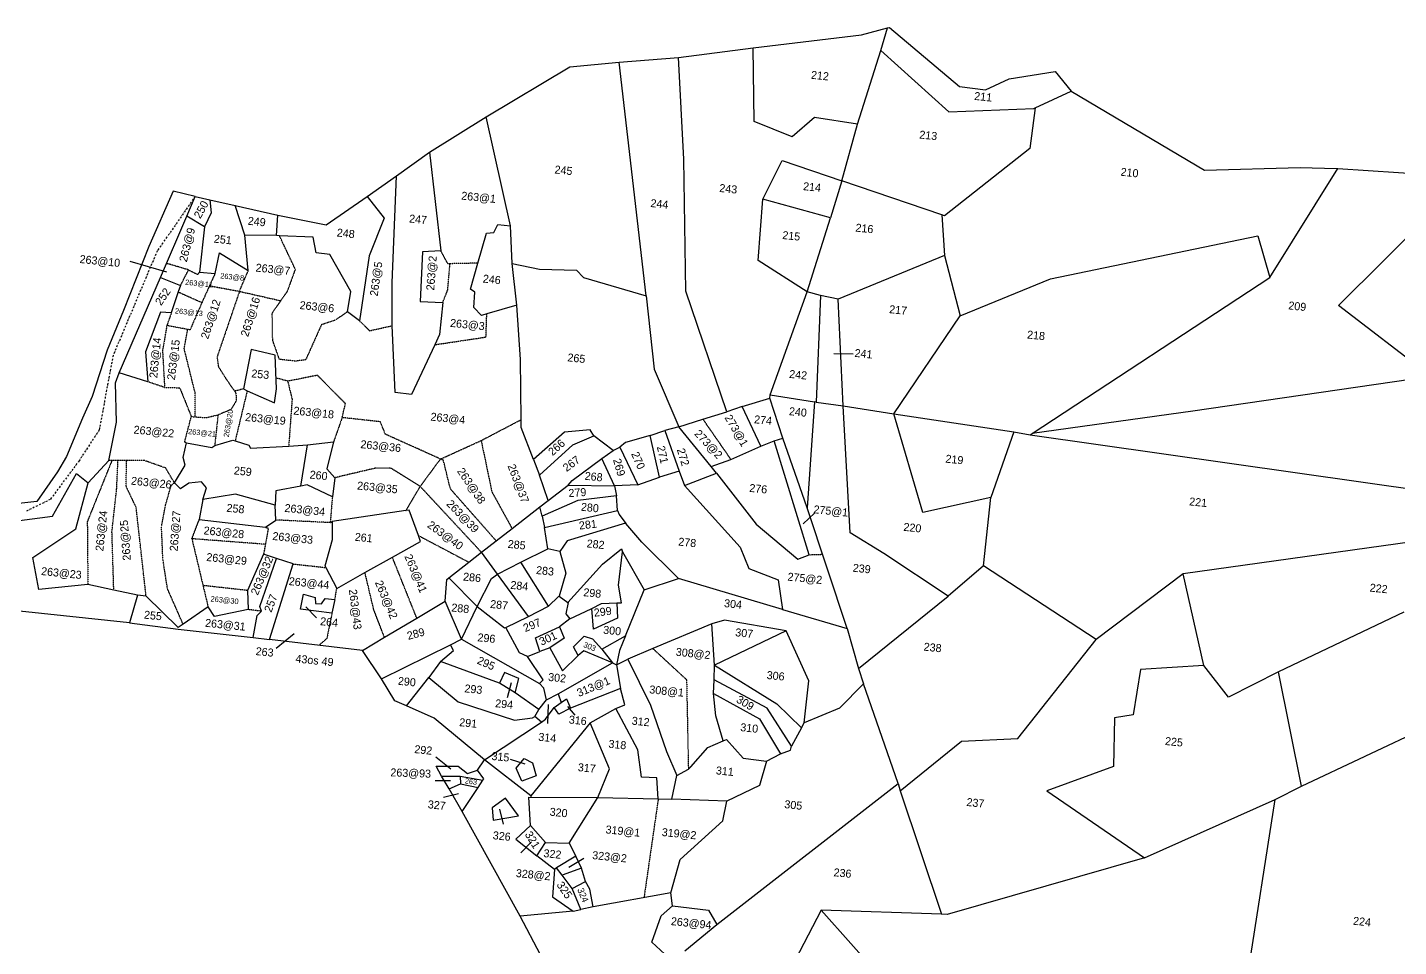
# Model space of a CAD drawing. Header units: metres. Extents: x 313667 to 316839, y 1915439 to 1918152.
# Drawn here: x 314563 to 315764, y 1917347 to 1918152 of the extents above; entities that cross this region are included whole.
import ezdxf

# ---------------------------------------------------------------- set-up
doc = ezdxf.new("R2010")
doc.units = ezdxf.units.M
doc.header["$LTSCALE"] = 0.3
doc.linetypes.add('DASHDOT', pattern=[1, 0.5, -0.25, 0, -0.25])
doc.linetypes.add('DASHED', pattern=[0.75, 0.5, -0.25])
doc.layers.get('0').update_dxf_attribs({"linetype": 'CONTINUOUS'})
for name, color, linetype in [('POLY_PARCEL', 6, 'CONTINUOUS'), ('POLY_SUBPARCEL', 6, 'DASHED'), ('POLY_WATER', 4, 'CONTINUOUS'), ('TEXT_PARCEL', 7, 'CONTINUOUS'), ('V_BOUND_LINE', 7, 'CONTINUOUS'), ('V_BOUND_STREAM_LINE', 7, 'DASHDOT')]:
    doc.layers.add(name, color=color, linetype=linetype)
doc.styles.add('TEXT_MAP', font='')
doc.styles.get('TEXT_MAP').set_extended_font_data('Kruti Dev 050')
doc.dimstyles.get("Standard").update_dxf_attribs({"dimtxt": 0.18, "dimasz": 0.18, "dimexe": 0.18, "dimexo": 0.0625, "dimgap": 0.09, "dimtad": 0, "dimtih": 1, "dimtoh": 1, "dimdec": 4, "dimzin": 0, "dimdsep": 46, "dimtxsty": 'Standard', "dimcen": 0.09, "dimadec": 0, "dimazin": 0, "dimtfac": 1, "dimtdec": 4, "dimtofl": 0, "dimtmove": 0, "dimatfit": 3, "dimfxl": 1, "dimtolj": 1, "dimtzin": 0, "dimarcsym": 0})

msp = doc.modelspace()

# ---------------------------------------------------------------- linework, layer by layer
at = {"layer": 'POLY_PARCEL'}
for p, q in [((315310.4, 1918132.1), (315316.3, 1918151.8)), ((315199.5, 1918069.7), (315198.5, 1918134.2)), ((315289.9, 1918067.4), (315310.4, 1918132.1)), ((315310.4, 1918132.1), (315369.9, 1918078.2)), ((315104.7, 1917917.1), (315081.1, 1918121.7)), ((315137.8, 1918036.8), (315133, 1918126)), ((315445.5, 1918081.7), (315477, 1918096.4)), ((315369.9, 1918078.2), (315444.3, 1918081.2)), ((315445.5, 1918081.7), (315440.9, 1918046.2)), ((315444.3, 1918081.2), (315445.5, 1918081.7)), ((314986, 1917978.4), (314964.6, 1918073.8)), ((315232.8, 1918056.3), (315199.5, 1918069.7)), ((315252.3, 1918073.3), (315232.8, 1918056.3)), ((315289.9, 1918067.4), (315252.3, 1918073.3)), ((315276.3, 1918017.8), (315289.9, 1918067.4)), ((315440.9, 1918046.2), (315366.1, 1917987.3)), ((314915, 1918043), (314924.9, 1917956.7)), ((315139.6, 1917921.4), (315137.8, 1918036.8)), ((315207.1, 1918001.7), (315224, 1918035.7)), ((315224, 1918035.7), (315276.3, 1918017.8)), ((314882.3, 1917928.5), (314886.1, 1918022.3)), ((315651.2, 1917933.3), (315710.7, 1918028.6)), ((315711.2, 1917908.8), (315824.5, 1918021.2)), ((315276.3, 1918017.8), (315266.3, 1917985.5)), ((315363.9, 1917988), (315276.3, 1918017.8)), ((314722.6, 1918001.3), (314723.7, 1917990)), ((314753.2, 1917970.4), (314744.7, 1917996.2)), ((314860.4, 1918004.2), (314875.4, 1917985.1)), ((315202.9, 1917948.1), (315207.1, 1918001.7)), ((315266.3, 1917985.5), (315207.1, 1918001.7)), ((314718, 1917977.6), (314702.4, 1917986.8)), ((314723.7, 1917990), (314718, 1917977.6)), ((314781, 1917969.9), (314782.3, 1917987.7)), ((314875.4, 1917985.1), (314862.3, 1917952.3)), ((315245.7, 1917920.6), (315266.3, 1917985.5)), ((315363.9, 1917988), (315366.2, 1917952.5)), ((315366.1, 1917987.3), (315363.9, 1917988)), ((314718, 1917977.6), (314713.5, 1917937.9)), ((314957.4, 1917945.8), (314965.1, 1917972.2)), ((314965.1, 1917972.2), (314971.4, 1917972.5)), ((314971.4, 1917972.5), (314974.8, 1917979.7)), ((314974.8, 1917979.7), (314986, 1917978.4)), ((314987.5, 1917945.6), (314986, 1917978.4)), ((314756.3, 1917939.3), (314753.2, 1917970.4)), ((314781, 1917969.9), (314753.2, 1917970.4)), ((314783.6, 1917969.8), (314781, 1917969.9)), ((314813.2, 1917968.6), (314783.6, 1917969.8)), ((314815.7, 1917954.9), (314813.2, 1917968.6)), ((315459, 1917932.1), (315640.5, 1917969.8)), ((315640.5, 1917969.8), (315651.2, 1917933.3)), ((314727.2, 1917936.7), (314731.1, 1917954.9)), ((314731.1, 1917954.9), (314756.3, 1917939.3)), ((314827.8, 1917953.5), (314815.7, 1917954.9)), ((314846, 1917920.9), (314827.8, 1917953.5)), ((314862.3, 1917952.3), (314853.8, 1917895.2)), ((314908.8, 1917955.7), (314907, 1917912.1)), ((314924.9, 1917956.7), (314908.8, 1917955.7)), ((315366.2, 1917952.5), (315273.1, 1917914.2)), ((315366.2, 1917952.5), (315379.7, 1917899.6)), ((314713.5, 1917937.9), (314727.2, 1917936.7)), ((314950.8, 1917923.1), (314957.4, 1917945.8)), ((314987.5, 1917945.6), (315011.4, 1917940.4)), ((314991.4, 1917909.1), (314987.5, 1917945.6)), ((315011.4, 1917940.4), (315043.9, 1917939.7)), ((315043.9, 1917939.7), (315050, 1917933.3)), ((315245.7, 1917920.6), (315202.9, 1917948.1)), ((314679.3, 1917933.3), (314696.9, 1917926.1)), ((314696.9, 1917926.1), (314695, 1917920.6)), ((314882.4, 1917891.1), (314882.3, 1917928.5)), ((315050, 1917933.3), (315104.7, 1917917.1)), ((315379.7, 1917899.6), (315459, 1917932.1)), ((315442.8, 1917796.7), (315651.2, 1917933.3)), ((314695, 1917920.6), (314688.9, 1917902.2)), ((314843.1, 1917903.2), (314846, 1917920.9)), ((314954.8, 1917920.4), (314950.8, 1917923.1)), ((314953.8, 1917907), (314954.8, 1917920.4)), ((315104.7, 1917917.1), (315111.8, 1917852.9)), ((315175.5, 1917815.5), (315139.6, 1917921.4)), ((315213.5, 1917830.5), (315245.7, 1917920.6)), ((315257.4, 1917917.4), (315245.7, 1917920.6)), ((315257.4, 1917917.4), (315253.6, 1917824.1)), ((315273.1, 1917914.2), (315257.4, 1917917.4)), ((315277.3, 1917820.8), (315273.1, 1917914.2)), ((314679.3, 1917902.9), (314666.2, 1917868.2)), ((314688.9, 1917902.2), (314679.3, 1917902.9)), ((314853.8, 1917895.2), (314843.1, 1917903.2)), ((314907, 1917912.1), (314926.6, 1917911.3)), ((314926.6, 1917911.3), (314923.8, 1917883.3)), ((314960.5, 1917899.9), (314953.8, 1917907)), ((314965.2, 1917901.3), (314960.5, 1917899.9)), ((314991.4, 1917909.1), (314965.2, 1917901.3)), ((314994.7, 1917861.4), (314991.4, 1917909.1)), ((315792.1, 1917846.5), (315711.2, 1917908.8)), ((314885.1, 1917832.5), (314882.4, 1917891.1)), ((315321.7, 1917814), (315379.7, 1917899.6)), ((314923.8, 1917883.3), (314919.7, 1917874.4)), ((314666.2, 1917868.2), (314668.4, 1917841.9)), ((314758.7, 1917870.3), (314752.1, 1917835.7)), ((314779.9, 1917865.3), (314758.7, 1917870.3)), ((314780.9, 1917835.9), (314779.9, 1917865.3)), ((314919.7, 1917874.4), (314899.4, 1917830.8)), ((314995.3, 1917808.8), (314994.7, 1917861.4)), ((315111.8, 1917852.9), (315133.4, 1917802.6)), ((314668.4, 1917841.9), (314643.2, 1917849.9)), ((315792.1, 1917846.5), (315583.7, 1917816.1)), ((314752.1, 1917835.7), (314755.4, 1917834.1)), ((314755.4, 1917834.1), (314779.3, 1917823.4)), ((314779.3, 1917823.4), (314780.9, 1917835.9)), ((314899.4, 1917830.8), (314885.1, 1917832.5)), ((315213.2, 1917827.5), (315213.5, 1917830.5)), ((315213.5, 1917830.5), (315252.2, 1917824.4)), ((315189, 1917820.2), (315175.5, 1917815.5)), ((315189, 1917820.2), (315213.2, 1917827.5)), ((315205.2, 1917785.7), (315189, 1917820.2)), ((315224.5, 1917792.6), (315213.2, 1917827.5)), ((315252.2, 1917824.4), (315245.9, 1917731.5)), ((315253.6, 1917824.1), (315252.2, 1917824.4)), ((315253.6, 1917824.1), (315277.3, 1917820.8)), ((315283.4, 1917709.6), (315277.3, 1917820.8)), ((315277.3, 1917820.8), (315321.7, 1917814)), ((315583.7, 1917816.1), (315442.8, 1917796.7)), ((314995.3, 1917801.8), (314995.3, 1917808.8)), ((315133.4, 1917802.6), (315154.5, 1917809.1)), ((315154.5, 1917809.1), (315175.5, 1917815.5)), ((315321.7, 1917814), (315426.8, 1917798)), ((315347.2, 1917727.6), (315321.7, 1917814)), ((315006.2, 1917773.9), (314995.3, 1917801.8)), ((315033.3, 1917797.9), (315006.2, 1917773.9)), ((315055.7, 1917800), (315033.3, 1917797.9)), ((315040.6, 1917786.8), (315059.1, 1917794.6)), ((315059.1, 1917794.6), (315055.7, 1917800)), ((315076, 1917781.9), (315059.1, 1917794.6)), ((315108.2, 1917794.8), (315086.7, 1917788.9)), ((315108.2, 1917794.8), (315121.3, 1917799.2)), ((315116.6, 1917758.3), (315108.2, 1917794.8)), ((315133.4, 1917802.6), (315121.3, 1917799.2)), ((315121.3, 1917799.2), (315133.6, 1917763.7)), ((315161.6, 1917767.7), (315133.4, 1917802.6)), ((315217, 1917790.3), (315224.5, 1917792.6)), ((315245.9, 1917731.5), (315224.5, 1917792.6)), ((315426.8, 1917798), (315406.8, 1917740.6)), ((315426.8, 1917798), (315441.1, 1917795.6)), ((315441.1, 1917795.6), (315442.8, 1917796.7)), ((315441.1, 1917795.6), (315938.4, 1917724.7)), ((314699.4, 1917775.7), (314702.2, 1917788.6)), ((314702.2, 1917788.6), (314724.5, 1917784.4)), ((314724.5, 1917784.4), (314726.9, 1917786.1)), ((314726.9, 1917786.1), (314742.8, 1917790.8)), ((314742.8, 1917790.8), (314744.8, 1917790.2)), ((314744.8, 1917790.2), (314756.8, 1917786.5)), ((314756.8, 1917786.5), (314758.3, 1917783.9)), ((314758.3, 1917783.9), (314791.7, 1917785.7)), ((314791.7, 1917785.7), (314808.2, 1917786.6)), ((314802.3, 1917750.6), (314808.2, 1917786.6)), ((314808.2, 1917786.6), (314831, 1917789.3)), ((314831, 1917789.3), (314825.1, 1917765.6)), ((315011.3, 1917760.3), (315040.6, 1917786.8)), ((315065.9, 1917774.9), (315076, 1917781.9)), ((315076, 1917781.9), (315081.8, 1917784.7)), ((315086.7, 1917788.9), (315081.8, 1917784.7)), ((315081.8, 1917784.7), (315097.5, 1917751.6)), ((315178.9, 1917774), (315205.2, 1917785.7)), ((315205.2, 1917785.7), (315217, 1917790.3)), ((315247.6, 1917690.5), (315217, 1917790.3)), ((314691.6, 1917753.5), (314701, 1917769)), ((314701, 1917769), (314699.4, 1917775.7)), ((315006.2, 1917773.9), (315011.3, 1917760.3)), ((315040, 1917755.4), (315065.9, 1917774.9)), ((315077.2, 1917750.7), (315065.9, 1917774.9)), ((315161.6, 1917767.7), (315178.9, 1917774)), ((314825.1, 1917765.6), (314832, 1917757.9)), ((314832, 1917757.9), (314830, 1917741.2)), ((315018.9, 1917738), (315011.3, 1917760.3)), ((315097.5, 1917751.6), (315116.6, 1917758.3)), ((315133.6, 1917763.7), (315116.6, 1917758.3)), ((315133.6, 1917763.7), (315138.3, 1917751)), ((315138.3, 1917751), (315166.3, 1917761.8)), ((315166.3, 1917761.8), (315161.6, 1917767.7)), ((315166.3, 1917761.8), (315201.1, 1917717.3)), ((314605.3, 1917713.3), (314616.2, 1917753.6)), ((314696.8, 1917748.3), (314691.6, 1917753.5)), ((314704.1, 1917753.3), (314696.8, 1917748.3)), ((314715.3, 1917754.2), (314704.1, 1917753.3)), ((314719.7, 1917749.1), (314715.3, 1917754.2)), ((314716.5, 1917738.8), (314719.7, 1917749.1)), ((314780.3, 1917746.5), (314779.8, 1917733.8)), ((314802.3, 1917750.6), (314780.3, 1917746.5)), ((314807.8, 1917751.6), (314802.3, 1917750.6)), ((314830, 1917741.2), (314807.8, 1917751.6)), ((315018.9, 1917738), (315036.4, 1917751.5)), ((315036.4, 1917751.5), (315040, 1917755.4)), ((315036.4, 1917751.5), (315077.2, 1917750.7)), ((315097.5, 1917751.6), (315077.2, 1917750.7)), ((315077.2, 1917750.7), (315078.9, 1917742.2)), ((315097.5, 1917751.6), (315097.5, 1917751.6)), ((315138.3, 1917751), (315187.2, 1917697.2)), ((314716.5, 1917738.8), (314713.4, 1917721.4)), ((314745, 1917743.4), (314716.5, 1917738.8)), ((314779.8, 1917733.8), (314745, 1917743.4)), ((314780.4, 1917720.9), (314779.8, 1917733.8)), ((314987.3, 1917713.5), (315011.8, 1917732.4)), ((315011.8, 1917732.4), (315018.9, 1917738)), ((315013.8, 1917724.3), (315011.8, 1917732.4)), ((315044.9, 1917738), (315013.8, 1917724.3)), ((315078.9, 1917742.2), (315044.9, 1917738)), ((315079.7, 1917729.3), (315078.9, 1917742.2)), ((315406.8, 1917740.6), (315347.2, 1917727.6)), ((315400.2, 1917680.8), (315406.8, 1917740.6)), ((314713.4, 1917721.4), (314771.5, 1917714.5)), ((314771.5, 1917714.5), (314780.4, 1917720.9)), ((314894.4, 1917729.1), (314829.8, 1917719.5)), ((314897.1, 1917729.5), (314894.4, 1917729.1)), ((314905.4, 1917707.3), (314897.1, 1917729.5)), ((315013.8, 1917724.3), (315015.9, 1917714.3)), ((315015.9, 1917714.3), (315079.7, 1917729.3)), ((315079.7, 1917729.3), (315081.2, 1917725.7)), ((315081.2, 1917725.7), (315087, 1917717.9)), ((315281, 1917625.8), (315245.9, 1917731.5)), ((315938.4, 1917724.7), (315575.1, 1917673.9)), ((314567.5, 1917688.1), (314605.3, 1917713.3)), ((314829.8, 1917719.5), (314829.7, 1917703.6)), ((314973.4, 1917702.7), (314987.3, 1917713.5)), ((315018.7, 1917695.8), (315015.9, 1917714.3)), ((315086.8, 1917718.1), (315035.7, 1917702.8)), ((315087, 1917717.9), (315086.8, 1917718.1)), ((315101, 1917701.6), (315087, 1917717.9)), ((315201.1, 1917717.3), (315237.6, 1917686.5)), ((315313, 1917691.5), (315283.4, 1917709.6)), ((314829.7, 1917703.6), (314823.4, 1917680.5)), ((314882.5, 1917688.3), (314907.2, 1917702.2)), ((314907.2, 1917702.2), (314905.4, 1917707.3)), ((314960.5, 1917692.7), (314973.4, 1917702.7)), ((315035.7, 1917702.8), (315029.2, 1917693.4)), ((315133, 1917669.6), (315101, 1917701.6)), ((315187.2, 1917697.2), (315194.6, 1917678.5)), ((314572.9, 1917660), (314567.5, 1917688.1)), ((314769.7, 1917690.9), (314755.7, 1917659.2)), ((314766.4, 1917645.3), (314781.1, 1917687.2)), ((314781.1, 1917687.2), (314769.7, 1917690.9)), ((314795.5, 1917682.4), (314781.1, 1917687.2)), ((314858.5, 1917674.9), (314882.5, 1917688.3)), ((314932, 1917670.2), (314949.5, 1917684)), ((314949.5, 1917684), (314960.5, 1917692.7)), ((314974.5, 1917673.4), (314960.5, 1917692.7)), ((314974.5, 1917673.4), (314994.9, 1917684.1)), ((314994.9, 1917684.1), (315018.7, 1917695.8)), ((315019.3, 1917645.6), (314994.9, 1917684.1)), ((315029.2, 1917693.4), (315018.7, 1917695.8)), ((315029.2, 1917693.4), (315034.3, 1917674.4)), ((315066.6, 1917682.2), (315083.2, 1917695.8)), ((315080.7, 1917663.9), (315084.1, 1917692.9)), ((315083.2, 1917695.8), (315084.1, 1917692.9)), ((315084.1, 1917692.9), (315103.2, 1917659.7)), ((315237.6, 1917686.5), (315247.6, 1917690.5)), ((315369.2, 1917654.1), (315313, 1917691.5)), ((314774.8, 1917616.4), (314795.5, 1917682.4)), ((314823.4, 1917680.5), (314824.1, 1917679.3)), ((314824.1, 1917679.3), (314833.8, 1917661)), ((314833.8, 1917661), (314858.5, 1917674.9)), ((314969.3, 1917669.6), (314974.5, 1917673.4)), ((315001.6, 1917636.3), (314974.5, 1917673.4)), ((315034.3, 1917674.4), (315028.5, 1917654.3)), ((315036.2, 1917648.8), (315066.6, 1917682.2)), ((315194.6, 1917678.5), (315220.5, 1917668.6)), ((315400.2, 1917680.8), (315369.2, 1917654.1)), ((315499, 1917616.3), (315400.2, 1917680.8)), ((315575.1, 1917673.9), (315499, 1917616.3)), ((315593.4, 1917593.5), (315575.1, 1917673.9)), ((314615.8, 1917664.4), (314572.9, 1917660)), ((314638.5, 1917659.5), (314615.8, 1917664.4)), ((314928.9, 1917649.8), (314930.2, 1917668.8)), ((314930.2, 1917668.8), (314932, 1917670.2)), ((314932, 1917670.2), (314956.7, 1917645.2)), ((314956.7, 1917645.2), (314969.3, 1917669.6)), ((315083.3, 1917648.4), (315080.7, 1917663.9)), ((315103.2, 1917659.7), (315133, 1917669.6)), ((315224.1, 1917642.5), (315133, 1917669.6)), ((315220.5, 1917668.6), (315224.1, 1917642.5)), ((314652.3, 1917630.9), (314487, 1917648.5)), ((314659.4, 1917655.1), (314638.5, 1917659.5)), ((314659.4, 1917655.1), (314652.3, 1917630.9)), ((314666.8, 1917654.2), (314659.4, 1917655.1)), ((314694.8, 1917626.9), (314666.8, 1917654.2)), ((314755.7, 1917659.2), (314756.3, 1917642.5)), ((314802, 1917642.9), (314804.6, 1917656.1)), ((314804.6, 1917656.1), (314814.8, 1917653)), ((314814.8, 1917653), (314815.2, 1917647.7)), ((314820.5, 1917647.5), (314823.7, 1917652.3)), ((314823.7, 1917652.3), (314832.1, 1917651.3)), ((314832.1, 1917651.3), (314829.6, 1917639.4)), ((314903.9, 1917635), (314928.9, 1917649.8)), ((314943.1, 1917616.7), (314928.9, 1917649.8)), ((315019.3, 1917645.6), (315028.1, 1917654)), ((315028.1, 1917654), (315028.5, 1917654.3)), ((315028.5, 1917654.3), (315036.2, 1917648.8)), ((315036.4, 1917648.6), (315034.5, 1917638.7)), ((315036.2, 1917648.8), (315036.4, 1917648.6)), ((315057.1, 1917643.5), (315065.7, 1917647.9)), ((315065.7, 1917647.9), (315079.2, 1917648.3)), ((315079.2, 1917648.3), (315083.3, 1917648.4)), ((315079.2, 1917648.3), (315079.6, 1917635.1)), ((315086.6, 1917619.4), (315103.2, 1917659.7)), ((315290.9, 1917590.8), (315369.2, 1917654.1)), ((314721.1, 1917644.8), (314699.2, 1917629.7)), ((314726.8, 1917636.3), (314721.1, 1917644.8)), ((314756.3, 1917642.5), (314726.8, 1917636.3)), ((314760.7, 1917618), (314764.1, 1917637.3)), ((314764.1, 1917637.3), (314768, 1917641)), ((314768, 1917641), (314766.4, 1917645.3)), ((314829.6, 1917639.4), (314802, 1917642.9)), ((314815.2, 1917647.7), (314820.5, 1917647.5)), ((314943.1, 1917616.7), (314956.7, 1917645.2)), ((314956.7, 1917645.2), (314980.7, 1917626.4)), ((314981.9, 1917626.9), (315001.6, 1917636.3)), ((315001.6, 1917636.3), (315019.3, 1917645.6)), ((315034.5, 1917638.7), (315038, 1917634.5)), ((315038, 1917634.5), (315056.5, 1917643.2)), ((315056.5, 1917643.2), (315057.1, 1917643.5)), ((315058.8, 1917625.4), (315057.1, 1917643.5)), ((315224.1, 1917642.5), (315281, 1917625.8)), ((315768.3, 1917640.2), (315658.8, 1917588.1)), ((314652.3, 1917630.9), (314694.9, 1917625.3)), ((314699.2, 1917629.7), (314694.8, 1917626.9)), ((314694.9, 1917625.3), (314760.7, 1917618)), ((314875.5, 1917618.3), (314903.9, 1917635)), ((314980.7, 1917626.4), (314981.9, 1917626.9)), ((314993.9, 1917604.6), (314981.9, 1917626.9)), ((315007.9, 1917617.8), (315028.8, 1917627.5)), ((315038, 1917634.5), (315028.8, 1917627.5)), ((315028.8, 1917627.5), (315033.1, 1917617.4)), ((315079.6, 1917635.1), (315058.8, 1917625.4)), ((315162.4, 1917630.1), (315110.6, 1917608.4)), ((315173.3, 1917633.3), (315162.4, 1917630.1)), ((315164.7, 1917593.9), (315162.4, 1917630.1)), ((315227.5, 1917623.8), (315173.3, 1917633.3)), ((315281, 1917625.8), (315290.9, 1917590.8)), ((314760.7, 1917618), (314774.8, 1917616.4)), ((314856.4, 1917606.7), (314774.8, 1917616.4)), ((314856.4, 1917606.7), (314875.5, 1917618.3)), ((314933.4, 1917611.6), (314943.1, 1917616.7)), ((314943.1, 1917616.7), (315011.5, 1917577.9)), ((315011.6, 1917605.7), (315007.9, 1917617.8)), ((315033.1, 1917617.4), (315020.3, 1917609)), ((315041.1, 1917609.8), (315050.6, 1917619.1)), ((315050.6, 1917619.1), (315057.9, 1917616.8)), ((315057.9, 1917616.8), (315066, 1917607.8)), ((315066, 1917607.8), (315086.6, 1917619.4)), ((315086.6, 1917619.4), (315081.5, 1917606.6)), ((315227.5, 1917623.8), (315164.7, 1917593.9)), ((315247.3, 1917580), (315227.5, 1917623.8)), ((315430.3, 1917529.6), (315499, 1917616.3)), ((314873.1, 1917581.9), (314856.4, 1917606.7)), ((314873.1, 1917581.9), (314933.4, 1917611.6)), ((314924.6, 1917597), (314936.2, 1917606.6)), ((314936.2, 1917606.6), (314933.4, 1917611.6)), ((315000.9, 1917601.4), (314993.9, 1917604.6)), ((315000.9, 1917601.4), (315011.6, 1917605.7)), ((315014.5, 1917580.9), (315000.9, 1917601.4)), ((315020.3, 1917609), (315011.6, 1917605.7)), ((315020.3, 1917609), (315031.5, 1917588.9)), ((315031.5, 1917588.9), (315045.3, 1917602.4)), ((315045.3, 1917602.4), (315041.1, 1917609.8)), ((315050.1, 1917606.3), (315045.3, 1917602.4)), ((315075.4, 1917595.8), (315050.1, 1917606.3)), ((315066, 1917607.8), (315075.4, 1917595.8)), ((315081.5, 1917606.6), (315078.9, 1917594.2)), ((315110.6, 1917608.4), (315088.7, 1917599.2)), ((314924.6, 1917597), (314914.5, 1917583.1)), ((314976.2, 1917578.1), (314924.6, 1917597)), ((315027.8, 1917568.7), (315075.4, 1917595.8)), ((315075.4, 1917595.8), (315078.9, 1917594.2)), ((315078.9, 1917594.2), (315088.7, 1917599.2)), ((315078.9, 1917594.2), (315082.4, 1917573.5)), ((315088.7, 1917599.2), (315108.7, 1917558.7)), ((315164.5, 1917580.9), (315164.7, 1917593.9)), ((315164.7, 1917593.9), (315219.4, 1917560.1)), ((315290.9, 1917590.8), (315295.3, 1917577.4)), ((315537.8, 1917589.9), (315531.5, 1917550.3)), ((315593.4, 1917593.5), (315537.8, 1917589.9)), ((315614.8, 1917565.9), (315593.4, 1917593.5)), ((315658.8, 1917588.1), (315614.8, 1917565.9)), ((315678.9, 1917487.8), (315658.8, 1917588.1)), ((314884.7, 1917562.7), (314873.1, 1917581.9)), ((314894.9, 1917558.3), (314914.5, 1917583.1)), ((314914.5, 1917583.1), (314940.1, 1917561.7)), ((314980.6, 1917587.3), (314976.2, 1917578.1)), ((314990.2, 1917569.6), (314976.2, 1917578.1)), ((314993.4, 1917582.2), (314980.6, 1917587.3)), ((314990.2, 1917569.6), (314993.4, 1917582.2)), ((315011.5, 1917577.9), (315014.5, 1917580.9)), ((315015.1, 1917573.7), (315011.5, 1917577.9)), ((315163.7, 1917569.1), (315164.5, 1917580.9)), ((315210.9, 1917556.1), (315164.5, 1917580.9)), ((315243.1, 1917543.2), (315247.3, 1917580)), ((315295.3, 1917577.4), (315274.1, 1917556.3)), ((315325.6, 1917490.3), (315295.3, 1917577.4)), ((315010.8, 1917555), (314990.2, 1917569.6)), ((315017.5, 1917563.4), (315015.1, 1917573.7)), ((315017.5, 1917563.4), (315027.8, 1917568.7)), ((315027.8, 1917568.7), (315030.3, 1917561)), ((315030.3, 1917561), (315035.1, 1917564.4)), ((315035.1, 1917564.4), (315038.6, 1917556.1)), ((315082.4, 1917573.5), (315038.6, 1917556.1)), ((315086, 1917559.1), (315082.4, 1917573.5)), ((315165.7, 1917549.5), (315163.7, 1917569.1)), ((315163.7, 1917569.1), (315204.1, 1917546.9)), ((314894.9, 1917558.3), (314884.7, 1917562.7)), ((314919.2, 1917547.3), (314894.9, 1917558.3)), ((314940.1, 1917561.7), (314989.5, 1917545.7)), ((315007.2, 1917548.9), (315010.8, 1917555)), ((315010.8, 1917555), (315017.5, 1917563.4)), ((315016.7, 1917546.6), (315024.3, 1917556.8)), ((315024.3, 1917556.8), (315030.3, 1917561)), ((315028.4, 1917550.9), (315024.3, 1917556.8)), ((315038.6, 1917556.1), (315028.4, 1917550.9)), ((315055.8, 1917543.2), (315078.3, 1917555.9)), ((315078.3, 1917555.9), (315086, 1917559.1)), ((315097.4, 1917519.7), (315078.3, 1917555.9)), ((315108.7, 1917558.7), (315122.7, 1917518.1)), ((315232.2, 1917522.8), (315210.9, 1917556.1)), ((315219.4, 1917560.1), (315240.8, 1917539)), ((315274.1, 1917556.3), (315243.1, 1917543.2)), ((314963.3, 1917511), (314919.2, 1917547.3)), ((314963.3, 1917511), (315013, 1917544)), ((314989.5, 1917545.7), (315005.3, 1917547.7)), ((315055.8, 1917543.2), (315003.8, 1917479.5)), ((315005.3, 1917547.7), (315007.2, 1917548.9)), ((315013, 1917544), (315007.2, 1917548.9)), ((315013, 1917544), (315016.7, 1917546.6)), ((315072.6, 1917503), (315055.8, 1917543.2)), ((315172.3, 1917527.6), (315165.7, 1917549.5)), ((315204.1, 1917546.9), (315222.4, 1917516.3)), ((315240.8, 1917539), (315243.1, 1917543.2)), ((315515, 1917547.8), (315514, 1917505.2)), ((315531.5, 1917550.3), (315515, 1917547.8)), ((315678.9, 1917487.8), (315790.4, 1917540.6)), ((315172.3, 1917527.6), (315175.2, 1917528.6)), ((315175.2, 1917528.6), (315189.8, 1917512.5)), ((315240.8, 1917539), (315232.2, 1917522.8)), ((315381.1, 1917527.2), (315430.3, 1917529.6)), ((315100.7, 1917495.8), (315097.4, 1917519.7)), ((315122.7, 1917518.1), (315131.6, 1917497.2)), ((315143.8, 1917504.7), (315158.7, 1917521.6)), ((315158.7, 1917521.6), (315172.3, 1917527.6)), ((315210.1, 1917509.7), (315222.4, 1917516.3)), ((315222.4, 1917516.3), (315231.2, 1917519.5)), ((315231.2, 1917519.5), (315232.2, 1917522.8)), ((315327.4, 1917483.9), (315381.1, 1917527.2)), ((314920.8, 1917505.4), (314940.1, 1917505.5)), ((314925.6, 1917496.7), (314920.8, 1917505.4)), ((314940.1, 1917505.5), (314948.4, 1917499)), ((314957.2, 1917501.9), (314963.3, 1917511)), ((315003.8, 1917479.5), (314963.3, 1917511)), ((314990.8, 1917503.7), (314997.9, 1917512)), ((314997.9, 1917512), (315005.2, 1917508.4)), ((315005.2, 1917508.4), (315008.5, 1917496.9)), ((315141.8, 1917502.7), (315143.8, 1917504.7)), ((315189.8, 1917512.5), (315210.1, 1917509.7)), ((315210.1, 1917509.7), (315204.1, 1917488.5)), ((315514, 1917505.2), (315455.8, 1917483.8)), ((314925.6, 1917496.7), (314941.9, 1917496.6)), ((314932.2, 1917485.4), (314925.6, 1917496.7)), ((314941.9, 1917496.6), (314961.8, 1917493)), ((314941.9, 1917496.6), (314942.1, 1917489.8)), ((314948.4, 1917499), (314957.2, 1917501.9)), ((314962.7, 1917494.3), (314957.2, 1917501.9)), ((314957.6, 1917486.8), (314961.8, 1917493)), ((314961.8, 1917493), (314962.7, 1917494.3)), ((314995.8, 1917492.1), (314990.8, 1917503.7)), ((315008.5, 1917496.9), (314995.8, 1917492.1)), ((315062.5, 1917477.8), (315072.6, 1917503)), ((315114.2, 1917495.1), (315100.7, 1917495.8)), ((315115.4, 1917476.8), (315114.2, 1917495.1)), ((315127.3, 1917476.6), (315131.6, 1917497.2)), ((315131.6, 1917497.2), (315141.8, 1917502.7)), ((314932.2, 1917485.4), (314942.1, 1917489.8)), ((314943.5, 1917465.7), (314932.2, 1917485.4)), ((314942.1, 1917489.8), (314957.6, 1917486.8)), ((314943.5, 1917465.7), (314957.6, 1917486.8)), ((315166.6, 1917366.8), (315325.6, 1917490.3)), ((315204.1, 1917488.5), (315175.6, 1917474.6)), ((315325.6, 1917490.3), (315327.4, 1917483.9)), ((315327.4, 1917483.9), (315363.5, 1917375.8)), ((315455.8, 1917483.8), (315541.3, 1917425.1)), ((315655.8, 1917476.1), (315678.9, 1917487.8)), ((314981.5, 1917477.5), (314969.9, 1917468.9)), ((314969.9, 1917468.9), (314970.8, 1917458)), ((314993.1, 1917461.8), (314981.5, 1917477.5)), ((315003.6, 1917453.3), (315002.1, 1917478.3)), ((315002.1, 1917478.3), (315062.5, 1917477.8)), ((315003.8, 1917479.5), (315003.9, 1917478.3)), ((315037.5, 1917438), (315062.5, 1917477.8)), ((315062.5, 1917477.8), (315115.4, 1917476.8)), ((315115.4, 1917476.8), (315127.3, 1917476.6)), ((315175.6, 1917474.6), (315127.3, 1917476.6)), ((315172.1, 1917457.6), (315175.6, 1917474.6)), ((315541.3, 1917425.1), (315655.8, 1917476.1)), ((315630.4, 1917313.2), (315655.8, 1917476.1)), ((314994.5, 1917374.1), (314943.5, 1917465.7)), ((314970.8, 1917458), (314993.1, 1917461.8)), ((315134.7, 1917423.7), (315172.1, 1917457.6)), ((315003.6, 1917453.3), (314990.6, 1917441.5)), ((315016.7, 1917438.6), (315003.6, 1917453.3)), ((314990.6, 1917441.5), (315008.9, 1917426.8)), ((315008.9, 1917426.8), (315016.7, 1917438.6)), ((315016.7, 1917438.6), (315016.7, 1917438.6)), ((315016.7, 1917438.6), (315037.5, 1917438)), ((315037.5, 1917438), (315043.1, 1917426.6)), ((315024.6, 1917415), (315008.9, 1917426.8)), ((315043.1, 1917426.6), (315026.2, 1917416.3)), ((315048.1, 1917416.1), (315043.1, 1917426.6)), ((315126.4, 1917394.5), (315134.7, 1917423.7)), ((315541.3, 1917425.1), (315368.4, 1917375.6)), ((315024.6, 1917415), (315022.9, 1917391.1)), ((315026.2, 1917416.3), (315024.6, 1917415)), ((315031.1, 1917409.9), (315026.2, 1917416.3)), ((315048.1, 1917416.1), (315031.1, 1917409.9)), ((315040.1, 1917398.4), (315031.1, 1917409.9)), ((315051.8, 1917404.5), (315048.1, 1917416.1)), ((315040.1, 1917398.4), (315051.8, 1917404.5)), ((315047.5, 1917380), (315040.1, 1917398.4)), ((315055.4, 1917397.7), (315051.8, 1917404.5)), ((315058.3, 1917382.1), (315055.4, 1917397.7)), ((315022.9, 1917391.1), (315040.8, 1917378.3)), ((315126.4, 1917394.5), (315058.3, 1917382.1)), ((315127.9, 1917383.2), (315126.4, 1917394.5)), ((315040.8, 1917378.3), (314994.5, 1917374.1)), ((315012.3, 1917340.3), (314994.5, 1917374.1)), ((315040.8, 1917378.3), (315047.5, 1917380)), ((315058.3, 1917382.1), (315047.5, 1917380)), ((315109.9, 1917351.3), (315117.9, 1917374.4)), ((315117.9, 1917374.4), (315127.9, 1917383.2)), ((315127.9, 1917383.2), (315159.4, 1917379.3)), ((315159.4, 1917379.3), (315166.6, 1917366.8)), ((315258.2, 1917379.3), (315208.9, 1917285.3)), ((315258.2, 1917379.3), (315352.2, 1917274)), ((315363.5, 1917375.8), (315258.2, 1917379.3)), ((315368.4, 1917375.6), (315363.5, 1917375.8)), ((315138.7, 1917343.6), (315166.6, 1917366.8)), ((315128.8, 1917333.7), (315109.9, 1917351.3))]:
    msp.add_line(p, q, dxfattribs=at)
at = {"layer": 'POLY_SUBPARCEL'}
for p, q in [((314797.6, 1917940.3), (314783.6, 1917969.8)), ((314931.1, 1917945.3), (314924.9, 1917956.7)), ((314704, 1917939.9), (314684.6, 1917945.6)), ((314696.9, 1917926.1), (314704, 1917939.9)), ((314704, 1917939.9), (314712.1, 1917935.9)), ((314712.1, 1917935.9), (314713.5, 1917937.9)), ((314727.2, 1917936.7), (314722.3, 1917926)), ((314748.6, 1917921.1), (314756.3, 1917939.3)), ((314790.7, 1917921.3), (314797.6, 1917940.3)), ((314931, 1917922.3), (314933, 1917945.3)), ((314933, 1917945.3), (314931.1, 1917945.3)), ((314957.4, 1917945.8), (314933, 1917945.3)), ((314722.3, 1917926), (314715.7, 1917911.3)), ((314722.3, 1917926), (314748.6, 1917921.1)), ((314695, 1917920.6), (314715.7, 1917911.3)), ((314748.6, 1917921.1), (314729, 1917863.8)), ((314748.6, 1917921.1), (314784.8, 1917912.9)), ((314777.3, 1917902.1), (314790.7, 1917921.3)), ((314926.6, 1917911.3), (314931, 1917922.3)), ((314688.9, 1917902.2), (314685, 1917891.2)), ((314715.7, 1917911.3), (314705.3, 1917887.4)), ((314777.7, 1917878.2), (314777.3, 1917902.1)), ((314843.1, 1917903.2), (314833, 1917896.1)), ((314964.5, 1917881.1), (314965.2, 1917901.3)), ((314685, 1917891.2), (314681.2, 1917869.3)), ((314703.3, 1917887.8), (314685, 1917891.2)), ((314820.3, 1917891.8), (314806.6, 1917861.2)), ((314833, 1917896.1), (314820.3, 1917891.8)), ((314853.8, 1917895.2), (314862.6, 1917886.6)), ((314862.6, 1917886.6), (314882.4, 1917891.1)), ((314700.2, 1917870.9), (314703.3, 1917887.8)), ((314705.3, 1917887.4), (314703.3, 1917887.8)), ((314783.6, 1917861.5), (314777.7, 1917878.2)), ((314919.7, 1917874.4), (314964.5, 1917881.1)), ((314681.2, 1917869.3), (314683, 1917837)), ((314709.9, 1917831.6), (314700.2, 1917870.9)), ((314729, 1917863.8), (314730.1, 1917855.2)), ((314730.1, 1917855.2), (314737, 1917844.2)), ((314797.7, 1917860), (314783.6, 1917861.5)), ((314806.6, 1917861.2), (314797.7, 1917860)), ((314683, 1917837), (314668.4, 1917841.9)), ((314737, 1917844.2), (314745.5, 1917831.9)), ((314790.8, 1917842.5), (314780.6, 1917845.3)), ((314816.9, 1917847.6), (314790.8, 1917842.5)), ((314790.8, 1917842.5), (314794.7, 1917826.6)), ((314841.4, 1917822.8), (314816.9, 1917847.6)), ((314683, 1917837), (314696.2, 1917836.7)), ((314696.2, 1917836.7), (314706.4, 1917811.5)), ((314709.8, 1917811.2), (314709.9, 1917831.6)), ((314752.1, 1917835.7), (314744.3, 1917833.7)), ((314755.4, 1917834.1), (314744.8, 1917790.2)), ((314745.5, 1917831.9), (314745.7, 1917825.2)), ((314741.1, 1917817.6), (314729.8, 1917812.9)), ((314745.7, 1917825.2), (314741.1, 1917817.6)), ((314794.7, 1917826.6), (314791.7, 1917785.7)), ((314838.5, 1917810.6), (314841.4, 1917822.8)), ((314700.5, 1917789), (314706.4, 1917811.5)), ((314706.4, 1917811.5), (314709.8, 1917811.2)), ((314709.8, 1917811.2), (314718.8, 1917810.5)), ((314718.8, 1917810.5), (314729.8, 1917812.9)), ((314729.8, 1917812.9), (314726.9, 1917786.1)), ((314838.5, 1917810.6), (314831, 1917789.3)), ((314872, 1917806.9), (314838.5, 1917810.6)), ((314876.4, 1917796), (314872, 1917806.9)), ((314960.3, 1917790.5), (314995.3, 1917808.8)), ((315154.5, 1917809.1), (315178.9, 1917774)), ((314924.7, 1917774.3), (314876.4, 1917796)), ((314702.2, 1917788.6), (314700.5, 1917789)), ((314924.7, 1917774.3), (314960.3, 1917790.5)), ((314960.3, 1917790.5), (314969.6, 1917745.7)), ((314636.9, 1917773.1), (314615.3, 1917719.5)), ((314636.9, 1917773.1), (314634.3, 1917773.1)), ((314642.2, 1917773.1), (314636.9, 1917773.1)), ((314641, 1917747.8), (314642.2, 1917773.1)), ((314649.8, 1917773), (314642.2, 1917773.1)), ((314649.2, 1917750.7), (314649.8, 1917773)), ((314665.5, 1917772.9), (314649.8, 1917773)), ((314684, 1917766.4), (314665.5, 1917772.9)), ((314906.9, 1917750.3), (314924.7, 1917774.3)), ((314927.2, 1917773.2), (314924.7, 1917774.3)), ((314933.3, 1917748.2), (314927.2, 1917773.2)), ((314691.6, 1917753.5), (314684, 1917766.4)), ((314867.3, 1917766.2), (314832, 1917757.9)), ((314881, 1917766.4), (314867.3, 1917766.2)), ((314906.9, 1917750.3), (314881, 1917766.4)), ((314636.9, 1917710.9), (314641, 1917747.8)), ((314658.1, 1917731.9), (314649.2, 1917750.7)), ((314683.9, 1917734.1), (314688.7, 1917751)), ((314688.7, 1917751), (314691.6, 1917753.5)), ((314894.4, 1917729.1), (314906.9, 1917750.3)), ((314960.5, 1917692.7), (314906.9, 1917750.3)), ((314973.4, 1917702.7), (314933.3, 1917748.2)), ((314969.6, 1917745.7), (314987.3, 1917713.5)), ((314680.3, 1917715.5), (314683.9, 1917734.1)), ((314830, 1917741.2), (314828.1, 1917718.6)), ((314666.8, 1917654.2), (314658.1, 1917731.9)), ((314706.9, 1917704.5), (314713.4, 1917721.4)), ((314828.1, 1917718.6), (314780.4, 1917720.9)), ((314615.3, 1917719.5), (314615.8, 1917664.4)), ((314638.5, 1917659.5), (314636.9, 1917710.9)), ((314681.5, 1917686.9), (314680.3, 1917715.5)), ((314773.8, 1917713.8), (314771.3, 1917699.6)), ((314771.5, 1917714.5), (314773.8, 1917713.8)), ((314828.1, 1917718.6), (314829.8, 1917719.5)), ((314706.9, 1917704.5), (314721.1, 1917644.8)), ((314771.3, 1917699.6), (314706.9, 1917704.5)), ((314771.3, 1917699.6), (314769.7, 1917690.9)), ((314905.4, 1917707.3), (314949.5, 1917684)), ((314685.5, 1917660.8), (314681.5, 1917686.9)), ((314903.9, 1917635), (314882.5, 1917688.3)), ((315247.6, 1917690.5), (315259.4, 1917690.9)), ((314795.5, 1917682.4), (314824.1, 1917679.3)), ((314866.2, 1917642.5), (314858.5, 1917674.9)), ((314699.2, 1917629.7), (314685.5, 1917660.8)), ((314755.7, 1917659.2), (314716.9, 1917663.5)), ((314832.1, 1917651.3), (314833.8, 1917661)), ((314768, 1917641), (314756.3, 1917642.5)), ((314829.6, 1917639.4), (314825.2, 1917617.2)), ((314875.5, 1917618.3), (314866.2, 1917642.5)), ((314825.2, 1917617.2), (314818.4, 1917611.3)), ((315110.6, 1917608.4), (315140.2, 1917581.1)), ((315140.2, 1917581.1), (315141.8, 1917502.7)), ((315115.4, 1917476.8), (315102.9, 1917390.2))]:
    msp.add_line(p, q, dxfattribs=at)
at = {"layer": 'POLY_WATER'}
for p, q in [((314690.6, 1918008.7), (314669.1, 1917960.5)), ((314709.9, 1918004.3), (314690.6, 1918008.7)), ((314702.4, 1917986.8), (314709.9, 1918004.3)), ((314679.3, 1917933.3), (314702.4, 1917986.8)), ((314669.1, 1917960.5), (314647.1, 1917904.4)), ((314643.2, 1917849.9), (314679.3, 1917933.3)), ((314647.1, 1917904.4), (314632.6, 1917869.7)), ((314632.6, 1917869.7), (314619.7, 1917829.1)), ((314640, 1917841.1), (314643.2, 1917849.9)), ((314640.8, 1917806.7), (314640, 1917841.1)), ((314619.7, 1917829.1), (314611.2, 1917810.2)), ((314611.2, 1917810.2), (314597.1, 1917776.5)), ((314634.3, 1917773.1), (314640.8, 1917806.7)), ((314597.1, 1917776.5), (314589.3, 1917763.1)), ((314616.2, 1917753.6), (314634.3, 1917773.1)), ((314589.3, 1917763.1), (314571, 1917737)), ((314584.9, 1917724.3), (314605.9, 1917761.5)), ((314605.9, 1917761.5), (314616.2, 1917753.6)), ((314571, 1917737), (314527.8, 1917732.5)), ((314537.9, 1917718.2), (314584.9, 1917724.3))]:
    msp.add_line(p, q, dxfattribs=at)
at = {"layer": 'V_BOUND_LINE'}
for p, q in [((315198.5, 1918134.2), (315293.3, 1918145.6)), ((315293.3, 1918145.6), (315316.3, 1918151.8)), ((315316.3, 1918151.8), (315317.8, 1918152.2)), ((315317.8, 1918152.2), (315379.3, 1918100.6)), ((315133, 1918126), (315198.5, 1918134.2)), ((314964.6, 1918073.8), (315038, 1918117.6)), ((315038, 1918117.6), (315081.1, 1918121.7)), ((315081.1, 1918121.7), (315133, 1918126)), ((315402, 1918097.7), (315422.8, 1918107.1)), ((315422.8, 1918107.1), (315462.9, 1918113.7)), ((315462.9, 1918113.7), (315477, 1918096.4)), ((315379.3, 1918100.6), (315402, 1918097.7)), ((315477, 1918096.4), (315593.9, 1918027.3)), ((314915, 1918043), (314964.6, 1918073.8)), ((314886.1, 1918022.3), (314915, 1918043)), ((314860.4, 1918004.2), (314886.1, 1918022.3)), ((315593.9, 1918027.3), (315677.5, 1918029.6)), ((315677.5, 1918029.6), (315709.4, 1918028.7)), ((315709.4, 1918028.7), (315710.7, 1918028.6)), ((315710.7, 1918028.6), (315824.5, 1918021.2)), ((314709.9, 1918004.3), (314722.6, 1918001.3)), ((314722.6, 1918001.3), (314744.7, 1917996.2)), ((314744.7, 1917996.2), (314782.3, 1917987.7)), ((314824.4, 1917979.4), (314860.4, 1918004.2)), ((314782.3, 1917987.7), (314824.4, 1917979.4))]:
    msp.add_line(p, q, dxfattribs=at)
at = {"layer": 'V_BOUND_STREAM_LINE', "ltscale": 10}
for p, q in [((314709.9, 1918004.3), (314676.5, 1917956.4)), ((314676.5, 1917956.4), (314638, 1917865.2)), ((314638, 1917865.2), (314625.6, 1917799.6)), ((314625.6, 1917799.6), (314608.1, 1917772.8)), ((314608.1, 1917772.8), (314582.8, 1917738.8)), ((314582.8, 1917738.8), (314561.4, 1917728.4))]:
    msp.add_line(p, q, dxfattribs=at)

# ---------------------------------------------------------------- texts
at = {"layer": 'TEXT_PARCEL', "style": 'TEXT_MAP'}
for s, height, rotation, p in [('212', 7.01, 354.2294, (315248.9, 1918107.3)), ('211', 7.01, 354.2294, (315391.9, 1918088.8)), ('213', 7.01, 354.2294, (315343.8, 1918055)), ('245', 7.01, 354.2294, (315024.3, 1918024.4)), ('210', 7.01, 354.2294, (315520.1, 1918022.4)), ('263@1', 7.01, 354.2294, (314942.6, 1918001.5)), ('243', 7.01, 354.2294, (315168.6, 1918008.2)), ('214', 7.01, 354.2294, (315242, 1918009.8)), ('250', 7.01, 61.2354, (314714.3, 1917984.2)), ('244', 7.01, 354.2294, (315108.3, 1917995)), ('249', 7.01, 354.2294, (314755.6, 1917979.5)), ('247', 7.01, 354.2294, (314896.9, 1917981.5)), ('263@9', 7.01, 75.6914, (314702.4, 1917946.3)), ('248', 7.01, 354.2294, (314833.6, 1917969.2)), ('215', 7.01, 354.2294, (315223.8, 1917967)), ('216', 7.01, 354.2294, (315287.9, 1917973.5)), ('251', 7.01, 354.2294, (314725.9, 1917963.8)), ('263@10', 7.01, 354.2294, (314608.3, 1917946)), ('263@2', 7.01, 85.5945, (314919.1, 1917921.7)), ('263@8', 4.67, 354.2294, (314731.6, 1917932.5)), ('263@7', 7.01, 354.2294, (314762.5, 1917938.5)), ('263@5', 7.01, 81.9368, (314869.6, 1917916.5)), ('263@11', 4.67, 354.2294, (314700.8, 1917926.9)), ('246', 7.01, 354.2294, (314961.5, 1917928.9)), ('252', 7.01, 55.5982, (314679.9, 1917908.1)), ('263@12', 7.01, 71.6902, (314721.1, 1917878.8)), ('263@16', 7.01, 72.3308, (314756.1, 1917880.8)), ('263@6', 7.01, 354.2294, (314801, 1917905.7)), ('209', 7.01, 354.2294, (315667, 1917905.4)), ('263@13', 4.67, 354.2294, (314691.9, 1917901.8)), ('217', 7.01, 354.2294, (315317.4, 1917902.1)), ('263@3', 7.01, 354.2294, (314932.8, 1917890.1)), ('263@14', 7.01, 84.2294, (314676.5, 1917844.9)), ('263@15', 7.01, 82.8079, (314692, 1917843.1)), ('218', 7.01, 354.2294, (315438.2, 1917879.9)), ('265', 7.01, 354.2294, (315035.6, 1917859.9)), ('241', 7.01, 354.2294, (315287.1, 1917863.8)), ('253', 7.01, 354.2294, (314758.7, 1917845.9)), ('242', 7.01, 354.2294, (315229.8, 1917845.4)), ('263@20', 4.67, 80.7229, (314739.2, 1917793.1)), ('263@18', 7.01, 354.2294, (314795.6, 1917813.3)), ('240', 7.01, 354.2294, (315229.6, 1917812.8)), ('263@19', 7.01, 354.2294, (314753.3, 1917807.7)), ('263@4', 7.01, 354.2294, (314915.7, 1917808)), ('273@1', 7.01, 300.4096, (315173.2, 1917810.6)), ('274', 7.01, 354.2294, (315199.1, 1917805.7)), ('263@22', 7.01, 354.2294, (314655.6, 1917796.7)), ('263@21', 4.67, 354.2294, (314703.4, 1917796.2)), ('273@2', 7.01, 313.1178, (315146.5, 1917796)), ('263@36', 7.01, 354.2294, (314854.3, 1917783.9)), ('266', 7.01, 41.696, (315022.8, 1917776.7)), ('270', 7.01, 293.7499, (315091.5, 1917778.8)), ('271', 7.01, 282.9308, (315114.1, 1917785)), ('272', 7.01, 286.9969, (315131.6, 1917782.5)), ('263@37', 7.01, 290.8142, (314983.3, 1917768.3)), ('267', 7.01, 36.4801, (315035.1, 1917762.8)), ('269', 7.01, 286.0468, (315075.7, 1917773.6)), ('219', 7.01, 354.2294, (315366.7, 1917771.2)), ('263@26', 7.01, 354.2294, (314653.3, 1917751.9)), ('259', 7.01, 354.2294, (314743.4, 1917760.9)), ('260', 7.01, 354.2294, (314809.8, 1917757.3)), ('263@38', 7.01, 304.2113, (314938.9, 1917763.6)), ('268', 7.01, 354.2294, (315050.7, 1917756.2)), ('263@35', 7.01, 354.2294, (314851.4, 1917747.7)), ('279', 7.01, 4.0874, (315037, 1917740.9)), ('276', 7.01, 354.2294, (315194.9, 1917745.6)), ('258', 7.01, 354.2294, (314737, 1917728.2)), ('263@34', 7.01, 354.2294, (314787.8, 1917728.1)), ('263@39', 7.01, 314.0978, (314929.3, 1917734.5)), ('280', 7.01, 354.2294, (315047.4, 1917729.1)), ('275@1', 7.01, 354.2294, (315251.1, 1917726.9)), ('221', 7.01, 354.2294, (315580.2, 1917733.8)), ('263@24', 7.01, 84.2294, (314629.3, 1917693.3)), ('263@25', 7.01, 94.4729, (314653.5, 1917685.7)), ('263@27', 7.01, 85.7186, (314694.4, 1917693.3)), ('281', 7.01, 6.6271, (315046.4, 1917712.5)), ('263@28', 7.01, 354.2294, (314716.9, 1917708.4)), ('263@33', 7.01, 354.2294, (314777.2, 1917703.5)), ('261', 7.01, 354.2294, (314849.3, 1917702.8)), ('263@40', 7.01, 324.1265, (314912.5, 1917715.1)), ('220', 7.01, 354.2294, (315329.9, 1917711.5)), ('285', 7.01, 354.2294, (314983.3, 1917696.6)), ('282', 7.01, 354.2294, (315052.4, 1917697)), ('278', 7.01, 354.2294, (315132.7, 1917698.6)), ('263@29', 7.01, 354.2294, (314719.3, 1917685.1)), ('263@32', 7.01, 67.1128, (314764.6, 1917654.5)), ('263@41', 7.01, 292.99, (314892.9, 1917689.1)), ('263@23', 7.01, 354.2294, (314574.6, 1917672.8)), ('286', 7.01, 354.2294, (314944.2, 1917668)), ('283', 7.01, 354.2294, (315008.1, 1917673.7)), ('275@2', 7.01, 354.2294, (315228.4, 1917667.9)), ('239', 7.01, 354.2294, (315285.5, 1917675.7)), ('263@44', 7.01, 354.2294, (314791.5, 1917664)), ('263@43', 7.01, 277.0437, (314844.4, 1917659.9)), ('263@42', 7.01, 292.99, (314867.1, 1917666.2)), ('284', 7.01, 354.2294, (314985.6, 1917660.7)), ('298', 7.01, 354.2294, (315049.5, 1917654.3)), ('222', 7.01, 354.2294, (315738.3, 1917658.3)), ('263@30', 4.85, 354.2294, (314723.1, 1917649.6)), ('257', 7.01, 69.2858, (314776.5, 1917639.5)), ('287', 7.01, 354.2294, (314967.9, 1917644)), ('304', 7.01, 354.2294, (315172.8, 1917644.7)), ('255', 7.01, 354.2294, (314664.7, 1917634.6)), ('288', 7.01, 354.2294, (314933.9, 1917640.9)), ('299', 7.01, 6.6846, (315059.4, 1917636.2)), ('263@31', 7.01, 354.2294, (314718.2, 1917627.5)), ('264', 7.01, 354.2294, (314819, 1917628.9)), ('289', 7.01, 15.0685, (314896.4, 1917615.9)), ('297', 7.01, 22.1897, (314998.9, 1917622.7)), ('300', 7.01, 354.2294, (315066.9, 1917621.4)), ('307', 7.01, 354.2294, (315182.6, 1917619.2)), ('296', 7.01, 354.2294, (314956.8, 1917614.8)), ('301', 7.01, 24.8598, (315013.2, 1917610.8)), ('303', 4.94, 338.5992, (315049.3, 1917609.8)), ('238', 7.01, 354.2294, (315347.6, 1917606.6)), ('263 ', 7.01, 354.2294, (314762.5, 1917602.7)), ('43os 49', 7.01, 354.2294, (314797.4, 1917596.2)), ('295', 7.01, 336.1596, (314956.1, 1917595.4)), ('308@2', 7.01, 354.2294, (315130.5, 1917602.1)), ('306', 7.01, 354.2294, (315210.1, 1917581.8)), ('290', 7.01, 354.2294, (314887.1, 1917576.7)), ('293', 7.01, 354.2294, (314945.4, 1917570.1)), ('302', 7.01, 354.2294, (315018.7, 1917580.1)), ('313@1', 7.01, 22.7057, (315045.9, 1917565.9)), ('308@1', 7.01, 354.2294, (315107.3, 1917569.2)), ('294', 7.01, 354.2294, (314972.3, 1917557.1)), ('309', 7.01, 329.2302, (315183.1, 1917561.8)), ('291', 7.01, 354.2294, (314940.8, 1917540.5)), ('316', 7.01, 354.2294, (315036.8, 1917542.8)), ('312', 7.01, 354.2294, (315091.9, 1917541.8)), ('310', 7.01, 354.2294, (315187, 1917536.1)), ('314', 7.01, 354.2294, (315010.1, 1917527.7)), ('318', 7.01, 354.2294, (315071.5, 1917521.6)), ('225', 7.01, 354.2294, (315559, 1917524)), ('292', 7.01, 354.2294, (314901.5, 1917516.9)), ('315', 7.01, 354.2294, (314969.1, 1917510.9)), ('317', 7.01, 354.2294, (315044.7, 1917501.1)), ('311', 7.01, 354.2294, (315165.6, 1917498.3)), ('263@93', 7.01, 357.9851, (314880.7, 1917496.5)), ('263', 4.67, 351.9705, (314945.7, 1917490.4)), ('327', 7.01, 354.2294, (314913.3, 1917468.6)), ('320', 7.01, 354.2294, (315020, 1917462.1)), ('305', 7.01, 354.2294, (315225.6, 1917468.7)), ('237', 7.01, 354.2294, (315385.1, 1917470.6)), ('326', 7.01, 354.2294, (314970.2, 1917441.5)), ('321', 7.01, 301.7464, (314998.2, 1917445.7)), ('319@1', 7.01, 354.2294, (315069, 1917446.6)), ('319@2', 7.01, 354.2294, (315118.2, 1917444.3)), ('322', 7.01, 354.2294, (315014.6, 1917425.8)), ('323@2', 7.01, 354.2294, (315057.3, 1917424.1)), ('328@2', 7.01, 354.2294, (314990.4, 1917408.4)), ('236', 7.01, 354.2294, (315268.7, 1917409.1)), ('325', 7.01, 304.5084, (315026, 1917401.4)), ('324', 5.77, 292.9902, (315044.3, 1917397.3)), ('263@94', 7.01, 354.2294, (315126.2, 1917366.3)), ('224', 7.01, 354.2294, (315723.7, 1917366.6))]:
    msp.add_text(s, height=height, rotation=rotation, dxfattribs=at).set_placement(p)

# ---------------------------------------------------------------- leaders
for points in [[(314652.6, 1917947.5), (314684.8, 1917938.1)], [(315286.1, 1917866.2), (315269.3, 1917866.5)], [(315252.2, 1917727), (315242.4, 1917717.7)], [(314816.2, 1917635.3), (314806.7, 1917644.8)], [(314780.8, 1917608.6), (314796.5, 1917621.4)], [(314983.4, 1917565.6), (314986.9, 1917578.6)], [(315018.7, 1917542.7), (315019.4, 1917559.5)], [(315042.6, 1917549.9), (315036.2, 1917557.7)], [(314920.5, 1917513.5), (314933.7, 1917503.1)], [(314985.6, 1917511.4), (314998.4, 1917507.3)], [(314919.9, 1917492.8), (314933.4, 1917492.8)], [(314927.4, 1917478.1), (314940.4, 1917481.4)], [(314979.8, 1917454.6), (314976.6, 1917467.7)], [(314995.1, 1917429.6), (315004.5, 1917439.2)], [(315050.2, 1917424.4), (315037.2, 1917416.6)]]:
    msp.add_leader(points, dimstyle='Standard', override={"dimtxt": 2.5, "dimasz": 2.5, "dimexe": 1.25, "dimexo": 0.625, "dimgap": 0.625, "dimtad": 1, "dimtih": 0, "dimtoh": 0, "dimzin": 8, "dimcen": 2.5, "dimtofl": 1})

doc.saveas('drawing.dxf')
